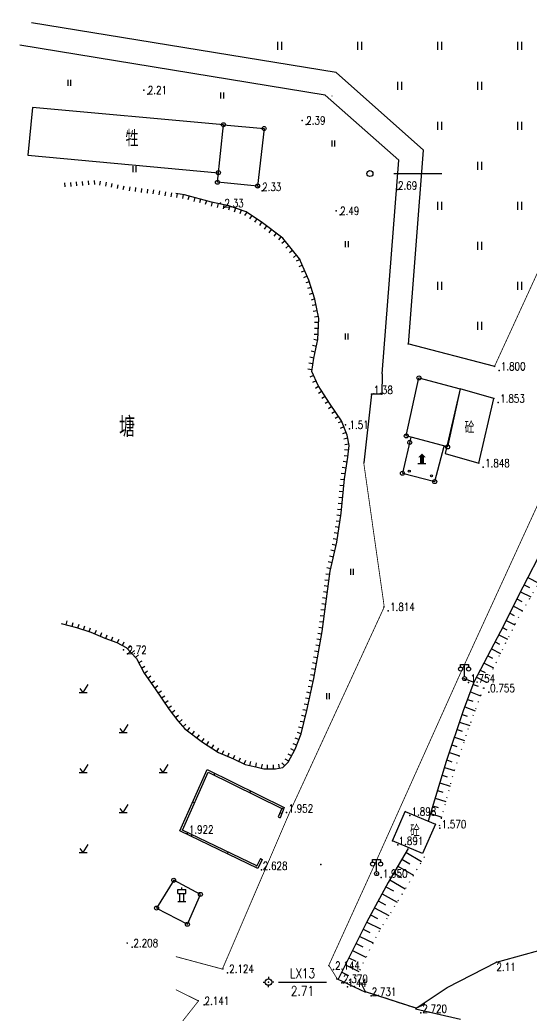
# Model space of a CAD drawing. Extents: x 500064 to 501389, y 2542464 to 2545400.
# Drawn here: x 500618 to 500681.8, y 2544209.8 to 2544334.2 of the extents above; entities that cross this region are included whole.
import ezdxf
from ezdxf.enums import TextEntityAlignment as Align

# ---------------------------------------------------------------- set-up
doc = ezdxf.new("R2010")
doc.units = 0
doc.header["$LTSCALE"] = 0.5
doc.linetypes.add('X4', pattern=[1.6, 0, -1.6])
doc.linetypes.add('X5', pattern=[3, 2, -1])
doc.layers.get('0').update_dxf_attribs({"linetype": 'CONTINUOUS', "lineweight": 5})
doc.layers.add('GCD', color=8, linetype='CONTINUOUS')
doc.layers.add('地形图', color=8, linetype='CONTINUOUS')
doc.styles.add('HZ', font='romans.shx', dxfattribs={"width": 0.8, "bigfont": 'hztxt.shx'})
doc.linetypes.add('10421', pattern='A,2,[150,AAA.SHX,S=1,R=0,X=0,Y=1],1e-11', length=2)
doc.linetypes.add('10422', pattern='A,2,[150,AAA.SHX,S=1,R=0,X=0,Y=1],2,[177,AAA.SHX,S=1,R=0,X=0,Y=0.8],1e-09', length=4)
doc.linetypes.add('1161', pattern='A,0,[149,AAA.SHX,S=0.15,R=0,X=0,Y=0],-1.6', length=1.6)

# ---------------------------------------------------------------- blocks, each defined once
blk = doc.blocks.new('gc116')
for p, q in [((-1.3, 0), (-0.8, 0)), ((0, 1.3), (0, 0.8)), ((1.3, 0), (0.8, 0)), ((0, -1.3), (0, -0.8))]:
    blk.add_line(p, q)
blk.add_circle((0, 0), 0.8)
blk.add_point((0, 0))
blk = doc.blocks.new('GC200')
at = {"linetype": 'Continuous', "const_width": 0.2, "flags": 128}
blk.add_lwpolyline([(-0.1, 0, 1), (0.1, 0, 1)], format="xyb", close=True, dxfattribs=at)
blk = doc.blocks.new('gc123')
for p, q in [((-1, 0), (1, 0)), ((0, 0), (-0.8, 1)), ((0, 0), (1.2, 2))]:
    blk.add_line(p, q)
blk = doc.blocks.new('gc121')
for p, q in [((-0.5, -1), (-0.5, 1)), ((0.5, -1), (0.5, 1))]:
    blk.add_line(p, q)
blk = doc.blocks.new('O9')
blk.add_line((-0.001, 0), (0.001, 0))
for points in [[(-0.001, 0.0015), (0, 0.0025), (0.001, 0.0015)], [(-0.0005, 0.0015), (0.0005, 0.0015), (-0.0005, 0), (0.0005, 0)]]:
    blk.add_solid(points)
blk = doc.blocks.new('ST')
for p, q in [((-0.001, 0.003), (0.001, 0.003)), ((-0.001, 0.002), (0.001, 0.002)), ((-0.001, 0), (0.001, 0))]:
    blk.add_line(p, q)
for points in [[(-0.001, 0.002), (-0.001, 0.003)], [(0, 0.003), (0, 0.0035)], [(0.001, 0.002), (0.001, 0.003)], [(-0.0005, 0), (-0.0005, 0.002)], [(0.0005, 0), (0.0005, 0.002)]]:
    blk.add_lwpolyline(points)
blk = doc.blocks.new('VE')
for p, q in [((-0.0004, 0.0015), (-0.0004, 0)), ((0, 0), (0, 0)), ((0.0004, 0), (0.0004, 0.0015))]:
    blk.add_line(p, q)
blk = doc.blocks.new('S5')
blk.add_circle((0, 0), 0.00025)
blk = doc.blocks.new('A501')
for radius in [0.00075, 0.000014]:
    blk.add_circle((0, 0), radius)
blk = doc.blocks.new('gc097')
for p, q in [((-1, 2.9), (-1, 3.5)), ((-1, 3.5), (1, 3.5)), ((0, 0.5), (0, 3.5)), ((1, 3.5), (1, 2.9))]:
    blk.add_line(p, q)
for centre in [(-1, 2.4), (1, 2.4), (0, 0)]:
    blk.add_circle(centre, 0.5)
blk = doc.blocks.new('SE')
at = {"style": 'HZ', "width": 0.8}
blk.add_text('牲', height=0.004, dxfattribs=at).set_placement((-0.00166, -0.00138))
blk = doc.blocks.new('TA')
at = {"style": 'HZ', "width": 0.8}
blk.add_text('塘', height=0.005, dxfattribs=at).set_placement((-0.00014, -0.00226), align=Align.CENTER)

msp = doc.modelspace()

# ---------------------------------------------------------------- linework, layer by layer
at = {"layer": '地形图', "linetype": 'Continuous'}
for p, q in [((500657.43, 2544327.6), (500619.39, 2544333.82)), ((500656.09, 2544324.79), (500617.95, 2544331.03)), ((500668.34, 2544317.91), (500657.43, 2544327.6)), ((500655.45, 2544325.36), (500655.45, 2544325.36)), ((500665.25, 2544316.66), (500656.09, 2544324.79)), ((500656.95, 2544324.65), (500656.92, 2544324.65)), ((500666.47, 2544293.63), (500668.34, 2544317.91)), ((500663.19, 2544289.94), (500665.25, 2544316.66)), ((500624.25, 2544313.88), (500624.29, 2544313.38)), ((500624.99, 2544313.93), (500625.03, 2544313.43)), ((500625.74, 2544313.99), (500625.78, 2544313.49)), ((500626.49, 2544314.05), (500626.53, 2544313.55)), ((500627.24, 2544314.11), (500627.28, 2544313.61)), ((500627.98, 2544314.02), (500627.9, 2544313.53)), ((500628.72, 2544313.9), (500628.64, 2544313.41)), ((500664.66, 2544314.98), (500670.66, 2544314.98)), ((500623.5, 2544313.82), (500623.54, 2544313.32)), ((500629.45, 2544313.75), (500629.35, 2544313.26)), ((500630.19, 2544313.58), (500630.08, 2544313.1)), ((500630.92, 2544313.42), (500630.81, 2544312.93)), ((500631.66, 2544313.31), (500631.6, 2544312.81)), ((500632.4, 2544313.22), (500632.34, 2544312.72)), ((500633.15, 2544313.12), (500633.08, 2544312.63)), ((500633.89, 2544313.03), (500633.83, 2544312.53)), ((500634.63, 2544312.93), (500634.56, 2544312.43)), ((500635.38, 2544312.81), (500635.3, 2544312.32)), ((500636.12, 2544312.7), (500636.04, 2544312.21)), ((500636.86, 2544312.59), (500636.78, 2544312.09)), ((500637.6, 2544312.47), (500637.52, 2544311.98)), ((500638.34, 2544312.36), (500638.27, 2544311.87)), ((500639.07, 2544312.18), (500638.94, 2544311.7)), ((500639.79, 2544311.98), (500639.66, 2544311.5)), ((500640.51, 2544311.78), (500640.38, 2544311.3)), ((500641.24, 2544311.58), (500641.1, 2544311.1)), ((500641.96, 2544311.39), (500641.85, 2544310.9)), ((500642.69, 2544311.23), (500642.59, 2544310.74)), ((500643.43, 2544311.07), (500643.32, 2544310.58)), ((500644.16, 2544310.89), (500643.99, 2544310.42)), ((500644.87, 2544310.65), (500644.7, 2544310.17)), ((500645.58, 2544310.41), (500645.41, 2544309.93)), ((500646.28, 2544310.15), (500646, 2544309.73)), ((500646.9, 2544309.73), (500646.62, 2544309.31)), ((500647.52, 2544309.31), (500647.24, 2544308.89)), ((500648.14, 2544308.89), (500647.86, 2544308.47)), ((500648.74, 2544308.44), (500648.44, 2544308.04)), ((500649.34, 2544307.99), (500649.04, 2544307.59)), ((500649.94, 2544307.54), (500649.64, 2544307.14)), ((500650.54, 2544307.09), (500650.24, 2544306.69)), ((500651.07, 2544306.57), (500650.68, 2544306.25)), ((500651.54, 2544305.98), (500651.15, 2544305.67)), ((500652.02, 2544305.4), (500651.63, 2544305.09)), ((500652.49, 2544304.82), (500652.1, 2544304.5)), ((500652.93, 2544304.22), (500652.47, 2544304.02)), ((500653.23, 2544303.53), (500652.78, 2544303.33)), ((500653.53, 2544302.84), (500653.08, 2544302.64)), ((500653.84, 2544302.16), (500653.38, 2544301.96)), ((500654.12, 2544301.46), (500653.64, 2544301.31)), ((500654.34, 2544300.75), (500653.86, 2544300.6)), ((500654.56, 2544300.03), (500654.09, 2544299.88)), ((500654.79, 2544299.32), (500654.31, 2544299.17)), ((500654.93, 2544298.58), (500654.44, 2544298.48)), ((500655.08, 2544297.84), (500654.59, 2544297.75)), ((500655.23, 2544297.11), (500654.74, 2544297.01)), ((500655.22, 2544295.61), (500654.72, 2544295.63)), ((500655.25, 2544296.36), (500654.75, 2544296.38)), ((500655.14, 2544294.12), (500654.65, 2544294.22)), ((500655.19, 2544294.86), (500654.69, 2544294.88)), ((500654.82, 2544292.65), (500654.33, 2544292.76)), ((500654.98, 2544293.38), (500654.49, 2544293.49)), ((500654.66, 2544291.92), (500654.17, 2544292.03)), ((500654.42, 2544290.44), (500653.92, 2544290.52)), ((500654.54, 2544291.18), (500654.05, 2544291.26)), ((500654.62, 2544289.74), (500654.17, 2544289.53)), ((500654.94, 2544289.07), (500654.49, 2544288.85)), ((500667.8, 2544289.42), (500667.8, 2544289.42)), ((500655.28, 2544288.39), (500654.85, 2544288.13)), ((500655.68, 2544287.76), (500655.25, 2544287.49)), ((500656.08, 2544287.13), (500655.65, 2544286.86)), ((500656.48, 2544286.49), (500656.06, 2544286.22)), ((500656.89, 2544285.87), (500656.48, 2544285.58)), ((500657.32, 2544285.25), (500656.91, 2544284.97)), ((500657.75, 2544284.63), (500657.34, 2544284.35)), ((500658.15, 2544284.01), (500657.69, 2544283.83)), ((500658.42, 2544283.31), (500657.96, 2544283.13)), ((500658.69, 2544282.61), (500658.22, 2544282.43)), ((500658.89, 2544281.89), (500658.4, 2544281.8)), ((500658.99, 2544280.4), (500658.5, 2544280.45)), ((500659.02, 2544281.15), (500658.53, 2544281.06)), ((500658.92, 2544279.66), (500658.43, 2544279.7)), ((500658.7, 2544278.17), (500658.2, 2544278.25)), ((500658.81, 2544278.92), (500658.32, 2544278.99)), ((500658.47, 2544276.69), (500657.97, 2544276.74)), ((500658.58, 2544277.43), (500658.09, 2544277.51)), ((500658.4, 2544275.95), (500657.91, 2544275.99)), ((500658.26, 2544274.45), (500657.77, 2544274.5)), ((500658.33, 2544275.2), (500657.84, 2544275.24)), ((500658.13, 2544272.96), (500657.63, 2544273)), ((500658.19, 2544273.7), (500657.7, 2544273.75)), ((500657.92, 2544271.47), (500657.43, 2544271.55)), ((500658.04, 2544272.21), (500657.54, 2544272.29)), ((500657.81, 2544270.73), (500657.32, 2544270.81)), ((500657.58, 2544269.25), (500657.09, 2544269.32)), ((500657.7, 2544269.99), (500657.2, 2544270.06)), ((500657.28, 2544267.78), (500656.79, 2544267.89)), ((500657.44, 2544268.51), (500656.96, 2544268.62)), ((500657.11, 2544267.05), (500656.62, 2544267.16)), ((500656.77, 2544265.59), (500656.29, 2544265.7)), ((500656.94, 2544266.32), (500656.45, 2544266.43)), ((500656.55, 2544264.11), (500656.05, 2544264.17)), ((500656.65, 2544264.85), (500656.15, 2544264.92)), ((500681.37, 2544264.48), (500682.76, 2544263.78)), ((500656.45, 2544263.36), (500655.95, 2544263.43)), ((500680.92, 2544263.59), (500681.58, 2544263.25)), ((500656.25, 2544261.88), (500655.75, 2544261.94)), ((500656.35, 2544262.62), (500655.85, 2544262.69)), ((500680.02, 2544261.81), (500680.62, 2544261.5)), ((500680.47, 2544262.7), (500681.74, 2544262.06)), ((500656.05, 2544260.39), (500655.55, 2544260.46)), ((500656.15, 2544261.13), (500655.65, 2544261.2)), ((500679.57, 2544260.91), (500680.72, 2544260.33)), ((500655.95, 2544259.65), (500655.45, 2544259.71)), ((500678.67, 2544259.13), (500679.75, 2544258.58)), ((500679.12, 2544260.02), (500679.67, 2544259.75)), ((500623.74, 2544258.59), (500623.87, 2544259.07)), ((500624.46, 2544258.39), (500624.59, 2544258.88)), ((500625.19, 2544258.19), (500625.34, 2544258.67)), ((500625.9, 2544257.96), (500626.05, 2544258.44)), ((500626.61, 2544257.73), (500626.77, 2544258.21)), ((500627.31, 2544257.45), (500627.51, 2544257.91)), ((500655.75, 2544258.16), (500655.26, 2544258.23)), ((500655.85, 2544258.9), (500655.36, 2544258.97)), ((500678.22, 2544258.23), (500678.77, 2544257.96)), ((500628, 2544257.15), (500628.19, 2544257.61)), ((500628.69, 2544256.86), (500628.86, 2544257.33)), ((500629.39, 2544256.61), (500629.56, 2544257.07)), ((500630.09, 2544256.34), (500630.33, 2544256.78)), ((500655.51, 2544256.68), (500655.02, 2544256.77)), ((500655.64, 2544257.42), (500655.15, 2544257.5)), ((500677.77, 2544257.34), (500678.86, 2544256.77)), ((500630.76, 2544255.99), (500630.99, 2544256.43)), ((500631.38, 2544255.58), (500631.75, 2544255.92)), ((500631.88, 2544255.03), (500632.25, 2544255.37)), ((500655.38, 2544255.94), (500654.89, 2544256.03)), ((500676.84, 2544255.57), (500677.97, 2544254.98)), ((500677.3, 2544256.46), (500677.86, 2544256.17)), ((500632.39, 2544254.48), (500632.76, 2544254.81)), ((500655.12, 2544254.46), (500654.62, 2544254.55)), ((500655.25, 2544255.2), (500654.75, 2544255.29)), ((500676.37, 2544254.69), (500676.95, 2544254.39)), ((500632.77, 2544253.84), (500633.21, 2544254.07)), ((500633.12, 2544253.17), (500633.56, 2544253.41)), ((500654.86, 2544252.99), (500654.36, 2544253.07)), ((500654.99, 2544253.72), (500654.49, 2544253.81)), ((500675.44, 2544252.92), (500676.04, 2544252.6)), ((500675.91, 2544253.8), (500677.08, 2544253.19)), ((500633.48, 2544252.51), (500633.88, 2544252.81)), ((500633.91, 2544251.9), (500634.32, 2544252.2)), ((500654.73, 2544252.25), (500654.23, 2544252.33)), ((500674.98, 2544252.03), (500676.19, 2544251.4)), ((500634.35, 2544251.3), (500634.76, 2544251.59)), ((500634.79, 2544250.69), (500635.19, 2544250.98)), ((500654.42, 2544250.78), (500653.94, 2544250.88)), ((500654.58, 2544251.51), (500654.09, 2544251.62)), ((500674.55, 2544251.13), (500675.19, 2544250.89)), ((500635.21, 2544250.06), (500635.62, 2544250.34)), ((500635.63, 2544249.44), (500636.04, 2544249.72)), ((500654.11, 2544249.31), (500653.62, 2544249.42)), ((500654.26, 2544250.05), (500653.78, 2544250.15)), ((500673.86, 2544249.25), (500674.5, 2544249.02)), ((500674.2, 2544250.19), (500675.49, 2544249.72)), ((500636.04, 2544248.82), (500636.46, 2544249.1)), ((500636.46, 2544248.19), (500636.87, 2544248.47)), ((500653.79, 2544247.85), (500653.3, 2544247.97)), ((500653.95, 2544248.58), (500653.46, 2544248.68)), ((500673.51, 2544248.31), (500674.8, 2544247.84)), ((500636.9, 2544247.59), (500637.3, 2544247.89)), ((500637.35, 2544246.99), (500637.75, 2544247.29)), ((500637.82, 2544246.4), (500638.2, 2544246.73)), ((500653.61, 2544247.12), (500653.12, 2544247.24)), ((500673.18, 2544247.37), (500673.82, 2544247.15)), ((500638.31, 2544245.84), (500638.69, 2544246.16)), ((500638.86, 2544245.33), (500639.16, 2544245.73)), ((500653.25, 2544245.66), (500652.76, 2544245.78)), ((500653.43, 2544246.39), (500652.94, 2544246.51)), ((500672.54, 2544245.48), (500673.16, 2544245.27)), ((500672.86, 2544246.42), (500674.12, 2544246)), ((500639.46, 2544244.88), (500639.76, 2544245.27)), ((500640.05, 2544244.42), (500640.36, 2544244.82)), ((500640.65, 2544243.97), (500640.95, 2544244.36)), ((500652.8, 2544244.23), (500652.33, 2544244.41)), ((500653.06, 2544244.94), (500652.6, 2544245.11)), ((500672.22, 2544244.53), (500673.47, 2544244.11)), ((500641.28, 2544243.56), (500641.54, 2544243.98)), ((500641.91, 2544243.15), (500642.18, 2544243.58)), ((500642.54, 2544242.75), (500642.81, 2544243.17)), ((500652.24, 2544242.84), (500651.8, 2544243.09)), ((500652.53, 2544243.53), (500652.06, 2544243.71)), ((500671.9, 2544243.58), (500672.52, 2544243.37)), ((500643.21, 2544242.42), (500643.41, 2544242.88)), ((500643.9, 2544242.12), (500644.1, 2544242.58)), ((500644.59, 2544241.83), (500644.79, 2544242.29)), ((500645.27, 2544241.51), (500645.48, 2544241.96)), ((500651.52, 2544241.53), (500651.08, 2544241.77)), ((500651.88, 2544242.19), (500651.44, 2544242.43)), ((500671.26, 2544241.69), (500671.89, 2544241.47)), ((500671.58, 2544242.63), (500672.83, 2544242.21)), ((500645.95, 2544241.19), (500646.16, 2544241.64)), ((500646.67, 2544241), (500646.78, 2544241.48)), ((500647.4, 2544240.83), (500647.51, 2544241.32)), ((500648.13, 2544240.65), (500648.25, 2544241.14)), ((500648.87, 2544240.58), (500648.87, 2544241.08)), ((500649.62, 2544240.57), (500649.62, 2544241.07)), ((500650.36, 2544240.67), (500650.27, 2544241.16)), ((500651.01, 2544240.98), (500650.66, 2544241.34)), ((500670.96, 2544240.73), (500672.21, 2544240.35)), ((500642.19, 2544239.79), (500642.3, 2544240.02)), ((500670.67, 2544239.78), (500671.3, 2544239.58)), ((500670.38, 2544238.82), (500671.68, 2544238.42)), ((500646.68, 2544237.58), (500646.79, 2544237.8)), ((500669.79, 2544236.91), (500671.16, 2544236.49)), ((500670.09, 2544237.86), (500670.75, 2544237.66)), ((500639.77, 2544236.31), (500639.54, 2544236.41)), ((500669.5, 2544235.95), (500670.2, 2544235.73)), ((500650.43, 2544235.1), (500650.66, 2544235)), ((500669.21, 2544234.99), (500670.65, 2544234.55)), ((500639.43, 2544232.36), (500639.33, 2544232.14)), ((500643.94, 2544230.19), (500643.83, 2544229.97)), ((500665.65, 2544229.29), (500666.63, 2544228.72)), ((500666.16, 2544230.16), (500668.12, 2544229)), ((500665.15, 2544228.43), (500667.1, 2544227.28)), ((500664.64, 2544227.57), (500665.62, 2544227)), ((500663.64, 2544225.84), (500664.62, 2544225.31)), ((500664.13, 2544226.71), (500666.08, 2544225.56)), ((500663.17, 2544224.96), (500665.07, 2544223.93)), ((500662.22, 2544223.19), (500664.01, 2544222.23)), ((500662.7, 2544224.07), (500663.62, 2544223.58)), ((500661.75, 2544222.31), (500662.62, 2544221.85)), ((500660.83, 2544220.54), (500661.66, 2544220.12)), ((500661.27, 2544221.43), (500662.98, 2544220.58)), ((500660.38, 2544219.64), (500662.05, 2544218.81)), ((500659.93, 2544218.75), (500660.77, 2544218.33)), ((500659.04, 2544216.96), (500659.88, 2544216.54)), ((500659.48, 2544217.86), (500661.16, 2544217.02)), ((500658.59, 2544216.07), (500660.27, 2544215.23)), ((500658.14, 2544215.17), (500658.98, 2544214.75)), ((500650.24, 2544213.92), (500656.24, 2544213.92)), ((500661.1, 2544212.72), (500660.52, 2544213.86)), ((500661.09, 2544212.7), (500661.1, 2544212.72)), ((500667.4, 2544210.61), (500667.42, 2544210.65)), ((500667.42, 2544210.65), (500668.56, 2544211.22))]:
    msp.add_line(p, q, dxfattribs=at)
at = {"layer": '地形图', "linetype": 'X5'}
msp.add_line((500667.42, 2544210.65), (500661.1, 2544212.72), dxfattribs=at)
at = {"layer": '地形图', "linetype": 'Continuous', "const_width": 0.1, "flags": 128}
for points in [[(500741.05, 2544400), (500740.86, 2544399.71), (500739.99, 2544397.94), (500734.46, 2544385.34), (500723.91, 2544363.3), (500714.7, 2544343.72), (500704.35, 2544321.02), (500683.78, 2544276.13), (500672.77, 2544252.09)], [(500677.22, 2544290.88), (500699.64, 2544339.75), (500694.58, 2544348.13), (500682.48, 2544350.37), (500670.75, 2544352.8), (500658.91, 2544355.14), (500647.06, 2544357.37), (500637.42, 2544359.27)], [(500643.25, 2544215.58), (500651.68, 2544235.24), (500663.45, 2544260.81), (500660.89, 2544278.82)], [(500657.58, 2544214.32), (500656.53, 2544216.03), (500661.85, 2544227.73), (500672.77, 2544252.09)], [(500643.3, 2544215.53), (500637.42, 2544217.11)], [(500640.23, 2544211.58), (500637.42, 2544212.98)], [(500635.91, 2544206.05), (500640.23, 2544211.54)]]:
    msp.add_lwpolyline(points, dxfattribs=at)
at = {"layer": '地形图', "linetype": 'Continuous'}
for points in [[(500643.37, 2544321.08), (500619.51, 2544323.23), (500618.93, 2544317.26), (500642.75, 2544315.09)], [(500623.11, 2544258.76), (500625.03, 2544258.24), (500626.81, 2544257.67), (500628.55, 2544256.91), (500630.04, 2544256.37), (500631.24, 2544255.74), (500632.5, 2544254.36), (500633.46, 2544252.54), (500634.86, 2544250.59), (500636.6, 2544247.98), (500637.66, 2544246.59), (500638.53, 2544245.59), (500640.76, 2544243.89), (500642.77, 2544242.61), (500644.61, 2544241.82), (500646.06, 2544241.13), (500647.59, 2544240.79), (500648.4, 2544240.58), (500649.86, 2544240.57), (500650.77, 2544240.75), (500651.46, 2544241.43), (500652.34, 2544243.03), (500653.07, 2544244.95), (500653.79, 2544247.86), (500654.66, 2544251.86), (500655.69, 2544257.74), (500656.71, 2544265.3), (500657.53, 2544268.89), (500658.08, 2544272.52), (500658.49, 2544276.83), (500658.91, 2544279.53), (500659.05, 2544281), (500658.82, 2544282.28), (500658.12, 2544284.09), (500656.7, 2544286.15), (500655.21, 2544288.5), (500654.39, 2544290.25), (500654.66, 2544291.9), (500655.16, 2544294.23), (500655.27, 2544296.88), (500654.79, 2544299.3), (500654.05, 2544301.66), (500652.88, 2544304.34), (500650.8, 2544306.9), (500648.24, 2544308.82), (500646.22, 2544310.19), (500644.02, 2544310.93), (500641.89, 2544311.4), (500638.52, 2544312.33), (500637.42, 2544312.5)], [(500666.79, 2544282.03), (500665.72, 2544277.52), (500669.75, 2544276.47), (500670.94, 2544280.92)]]:
    msp.add_lwpolyline(points, dxfattribs=at)
for points in [[(500647.64, 2544313.42), (500642.62, 2544313.89), (500643.37, 2544321.08), (500648.45, 2544320.61)], [(500667.78, 2544289.44), (500672.94, 2544288.06), (500671.36, 2544280.81), (500666.2, 2544282.19)], [(500637.16, 2544226.66), (500635.01, 2544223.18), (500638.86, 2544221.15), (500640.49, 2544224.89)]]:
    msp.add_lwpolyline(points, close=True, dxfattribs=at)
at = {"layer": '地形图', "linetype": '1161', "flags": 128}
msp.add_lwpolyline([(500677.27, 2544290.88), (500666.41, 2544293.7)], dxfattribs=at)
at = {"layer": '地形图', "linetype": 'Continuous', "flags": 128}
for points in [[(500663.19, 2544289.94), (500663.14, 2544287.41), (500661.85, 2544287.4), (500660.89, 2544278.82)], [(500683.29, 2544268.21), (500680.75, 2544263.27), (500677.97, 2544257.74), (500674.65, 2544251.4), (500673.32, 2544247.81), (500671.2, 2544241.51), (500668.92, 2544234.04)], [(500648.2, 2544229.24), (500647.66, 2544228.12), (500637.94, 2544232.81), (500641.35, 2544240.48), (500650.97, 2544235.74), (500650.44, 2544234.47)], [(500647.98, 2544229.35), (500647.54, 2544228.45), (500638.26, 2544232.93), (500641.47, 2544240.15), (500650.65, 2544235.62), (500650.21, 2544234.57)], [(500650.21, 2544234.57), (500650.44, 2544234.47)], [(500666.45, 2544230.64), (500663.93, 2544226.36), (500661.28, 2544221.45), (500657.69, 2544214.28)], [(500647.98, 2544229.35), (500648.2, 2544229.24)], [(500667.38, 2544210.57), (500667.42, 2544210.65), (500661.1, 2544212.72), (500661.09, 2544212.7)]]:
    msp.add_lwpolyline(points, dxfattribs=at)
for points, elevation in [([(500675.26, 2544278.79), (500677.14, 2544286.86), (500672.94, 2544288.06), (500671.06, 2544279.99)], 1.85), ([(500664.47, 2544231.57), (500666.08, 2544235.23), (500669.84, 2544233.65), (500668.22, 2544229.98)], 1.89)]:
    msp.add_lwpolyline(points, close=True, dxfattribs=dict(at, elevation=elevation))
at = {"layer": '地形图', "linetype": 'X4', "flags": 128}
for points in [[(500670.36, 2544233.47), (500672.08, 2544239.94), (500673.93, 2544245.49), (500675.9, 2544250.81), (500680.12, 2544259.32), (500683.16, 2544264.46), (500684.7, 2544267.4)], [(500668.46, 2544229.57), (500666.07, 2544225.54), (500662.67, 2544220.07), (500659.65, 2544213.96)]]:
    msp.add_lwpolyline(points, dxfattribs=at)
at = {"layer": '地形图', "linetype": 'Continuous', "elevation": 1.75, "flags": 128}
msp.add_lwpolyline([(500673.43, 2544251.85), (500674.65, 2544251.4)], dxfattribs=at)
at = {"layer": '地形图', "linetype": '10421', "elevation": 2.14, "flags": 128}
msp.add_lwpolyline([(500667.42, 2544210.65), (500671.31, 2544213.24), (500677.46, 2544216.42), (500687.14, 2544219.1), (500698.24, 2544220.28), (500710.72, 2544219.32), (500721.8, 2544217.48), (500731.55, 2544214.36), (500737.69, 2544212.83), (500742.29, 2544212.68), (500746.38, 2544213.34), (500748.39, 2544214.48), (500751.05, 2544216.6)], dxfattribs=at)
at = {"layer": '地形图', "linetype": '10422', "flags": 128}
for points in [[(500657.58, 2544214.32), (500661.1, 2544212.67)], [(500667.37, 2544210.6), (500672.96, 2544209.29)]]:
    msp.add_lwpolyline(points, dxfattribs=at)
at = {"layer": '地形图'}
for centre in [(500643.37, 2544321.08), (500648.45, 2544320.61), (500642.73, 2544315.09), (500642.62, 2544313.89), (500647.64, 2544313.42), (500667.78, 2544289.44), (500666.2, 2544282.19), (500666.63, 2544281.37), (500671.36, 2544280.81), (500665.72, 2544277.52), (500669.75, 2544276.47), (500637.16, 2544226.66), (500640.49, 2544224.89), (500635.01, 2544223.18), (500638.86, 2544221.15)]:
    msp.add_circle(centre, 0.25, dxfattribs=at)
at = {"layer": '地形图', "linetype": 'Continuous'}
for p in [(500633.42, 2544325.42, 2.21), (500653.21, 2544321.61, 2.39), (500647.7, 2544313.31, 2.33), (500643, 2544311.28, 2.33), (500657.44, 2544310.32, 2.49), (500661.85, 2544287.4), (500663.14, 2544287.41), (500658.61, 2544283.58, 1.51), (500630.88, 2544255.43, 2.72), (500655.55, 2544228.63, 1.97), (500658.38, 2544213.83, 1.44)]:
    msp.add_point(p, dxfattribs=at)
at = {"layer": '地形图'}
for p in [(500633.92, 2544324.92, 2.21), (500653.71, 2544321.11, 2.39), (500648.2, 2544312.81, 2.33), (500665.16, 2544312.98, 2.69), (500643.5, 2544310.78, 2.33), (500657.94, 2544309.82, 2.49), (500677.78, 2544290.38, 1.8), (500662.13, 2544287.43, 1.38), (500677.69, 2544286.36, 1.85), (500659.11, 2544283.08, 1.51), (500675.81, 2544278.29, 1.85), (500663.93, 2544260.31, 1.81), (500631.38, 2544254.93, 2.72), (500673.96, 2544251.35, 1.75), (500676.51, 2544250.17, 0.76), (500651.26, 2544235.12, 1.95), (500666.63, 2544234.73, 1.9), (500670.39, 2544233.15, 1.57), (500638.82, 2544232.48, 1.92), (500665.14, 2544231.07, 1.89), (500648.1, 2544227.95, 2.63), (500663.05, 2544226.98, 1.95), (500631.96, 2544218.3, 2.21), (500643.89, 2544215.08, 2.12), (500657.12, 2544215.48, 2.14), (500658.14, 2544213.82, 2.37), (500658.88, 2544213.33, 1.44), (500661.83, 2544212.22, 2.73), (500640.95, 2544211.08, 2.14), (500668.03, 2544210.1, 2.72)]:
    msp.add_point(p, dxfattribs=at)

# ---------------------------------------------------------------- block references
at = {"layer": '地形图', "linetype": 'Continuous', "xscale": 0.5, "yscale": 0.5}
for name, p in [('gc121', (500650.4, 2544330.96)), ('gc121', (500660.4, 2544330.96)), ('gc121', (500670.4, 2544330.96)), ('gc121', (500680.4, 2544330.96)), ('gc121', (500665.4, 2544325.96)), ('gc121', (500675.4, 2544325.96)), ('gc121', (500670.4, 2544320.96)), ('gc121', (500680.4, 2544320.96)), ('gc121', (500675.4, 2544315.96)), ('gc121', (500670.4, 2544310.96)), ('gc121', (500680.4, 2544310.96)), ('gc121', (500675.4, 2544305.96)), ('gc121', (500670.4, 2544300.96)), ('gc121', (500680.4, 2544300.96)), ('gc121', (500675.4, 2544295.96)), ('GC200', (500677.22, 2544290.88, 1.8)), ('GC200', (500677.14, 2544286.86, 1.85)), ('GC200', (500675.26, 2544278.79, 1.85)), ('GC200', (500663.4, 2544260.81, 1.81)), ('GC200', (500673.43, 2544251.85, 1.75)), ('gc123', (500625.86, 2544250.1)), ('GC200', (500675.9, 2544250.67, 0.76)), ('gc123', (500630.86, 2544245.1)), ('gc123', (500625.86, 2544240.1)), ('gc123', (500635.86, 2544240.1)), ('gc123', (500630.86, 2544235.1)), ('GC200', (500650.7, 2544235.62, 1.95)), ('GC200', (500666.08, 2544235.23, 1.9)), ('GC200', (500638.26, 2544232.98, 1.92)), ('GC200', (500669.84, 2544233.65, 1.57)), ('gc123', (500625.86, 2544230.1)), ('GC200', (500664.47, 2544231.57, 1.89)), ('GC200', (500647.49, 2544228.45, 2.63)), ('GC200', (500662.5, 2544227.48, 1.95)), ('GC200', (500631.35, 2544218.8, 2.21)), ('GC200', (500643.3, 2544215.58, 2.12)), ('GC200', (500656.53, 2544215.98, 2.14)), ('gc116', (500648.99, 2544213.92, 2.71)), ('GC200', (500657.53, 2544214.32, 2.37)), ('GC200', (500661.1, 2544212.72, 2.73)), ('GC200', (500640.23, 2544211.58, 2.14)), ('GC200', (500667.42, 2544210.6, 2.72))]:
    msp.add_blockref(name, p, dxfattribs=at)
at = {"layer": '地形图', "linetype": 'Continuous'}
for name, p, xscale, yscale, zscale in [('VE', (500624.12, 2544325.95), 500, 500, 500), ('VE', (500643.21, 2544324.34), 500, 500, 500), ('SE', (500631.98, 2544319.06), 500, 500, 500), ('VE', (500657.09, 2544318.35), 500, 500, 500), ('VE', (500632.25, 2544315.15), 500, 500, 500), ('A501', (500661.66, 2544314.98), 500, 500, 500), ('VE', (500658.78, 2544305.79), 500, 500, 500), ('VE', (500658.75, 2544294.23), 500, 500, 500), ('TA', (500631.41, 2544283.2), 500, 500, 500), ('O9', (500668.16, 2544278.74), 500, 500, 500), ('S5', (500666.58, 2544277.78), 500, 500, 500), ('S5', (500669.36, 2544277.19), 500, 500, 500), ('VE', (500659.43, 2544264.81), 500, 500, 500), ('gc097', (500673.48, 2544251.85, 1.75), 0.5, 0.5, 0.5), ('VE', (500656.42, 2544249.29), 500, 500, 500), ('gc097', (500662.5, 2544227.48, 1.95), 0.5, 0.5, 0.5), ('ST', (500638.19, 2544224), 500, 500, 500)]:
    msp.add_blockref(name, p, dxfattribs=dict(at, xscale=xscale, yscale=yscale, zscale=zscale))
ref = msp.add_blockref('GC200', (500677.46, 2544216.42, 2.11), dxfattribs=dict(at, xscale=0.5, yscale=0.5, zscale=0.5))
ref.add_attrib('height', '2.11', dxfattribs={"layer": 'GCD', "linetype": 'Continuous', "height": 1, "style": 'HZ', "width": 0.8}).set_placement((500677.46, 2544215.82, 2.11), align=Align.MIDDLE_LEFT)

# ---------------------------------------------------------------- texts
at = {"layer": '地形图', "linetype": 'Continuous', "style": 'HZ', "width": 0.8}
for s, p in [('2.21', (500633.92, 2544324.92)), ('2.39', (500653.71, 2544321.11)), ('2.69', (500665.16, 2544312.98)), ('2.33', (500648.2, 2544312.81)), ('2.33', (500643.5, 2544310.78)), ('2.49', (500657.94, 2544309.82)), ('1.38', (500662.13, 2544287.43)), ('1.51', (500659.11, 2544283.08)), ('2.72', (500631.38, 2544254.93)), ('1.44', (500658.88, 2544213.33))]:
    msp.add_text(s, height=1, dxfattribs=at).set_placement(p)
for s, height, p in [('1.800', 1, (500679.55, 2544290.88)), ('1.853', 1, (500679.46, 2544286.86)), ('砼', 1.5, (500674.1, 2544283.33)), ('1.848', 1, (500677.58, 2544278.79)), ('1.814', 1, (500665.72, 2544260.81)), ('1.754', 1, (500675.75, 2544251.85)), ('0.755', 1, (500678.22, 2544250.67)), ('1.952', 1, (500653.03, 2544235.62)), ('1.898', 1, (500668.4, 2544235.23)), ('1.922', 1, (500640.59, 2544232.98)), ('砼', 1.5, (500667.28, 2544232.92)), ('1.570', 1, (500672.16, 2544233.65)), ('1.891', 1, (500666.79, 2544231.57)), ('2.628', 1, (500649.82, 2544228.45)), ('1.950', 1, (500664.82, 2544227.48)), ('2.208', 1, (500633.67, 2544218.8)), ('2.124', 1, (500645.63, 2544215.58)), ('LX13', 1.2, (500653.24, 2544215.02)), ('2.144', 1, (500658.86, 2544215.98)), ('2.370', 1, (500659.85, 2544214.32)), ('2.71', 1.2, (500653.24, 2544212.82)), ('2.731', 1, (500663.43, 2544212.72)), ('2.141', 1, (500642.55, 2544211.58)), ('2.720', 1, (500669.75, 2544210.6))]:
    msp.add_text(s, height=height, dxfattribs=at).set_placement(p, align=Align.MIDDLE)

doc.saveas('drawing.dxf')
